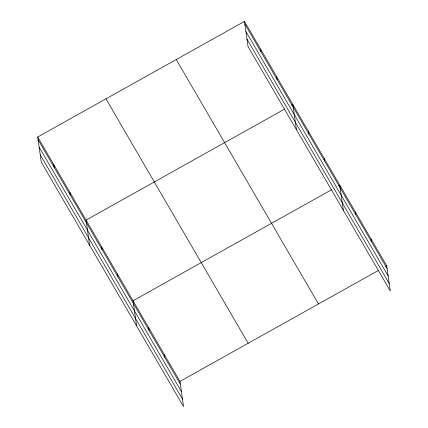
<?xml version="1.0" encoding="UTF-8"?>
<svg xmlns="http://www.w3.org/2000/svg" width="428" height="428" viewBox="0 0 428 428"><rect width="100%" height="100%" fill="white"/><g stroke="black" fill="none" stroke-linecap="round" stroke-linejoin="round"><path stroke-width="0.64" d="M37.707 137.008L179.947 381.423L183.532 406.6L41.291 162.185L37.707 137.008L244.468 21.4L386.709 265.815L390.293 290.992L248.053 46.577L244.468 21.4M284.668 109.065L86.071 220.11L89.65 245.287M291.666 105.154L292.832 104.502L296.417 129.679M331.604 189.722L133.006 300.766L136.591 325.943M338.601 185.811L339.768 185.158L343.352 210.335M179.947 381.423L378.545 270.378M385.542 266.467L386.709 265.815M244.853 24.096L387.094 268.511M245.907 31.517L388.148 275.932M246.999 39.157L389.239 283.571M176.24 59.551L318.48 303.966M105.941 98.857L248.181 343.272M38.092 139.705L180.332 384.119M39.146 147.125L181.386 391.54M40.232 154.765L182.478 399.18M371.065 238.931L371.445 241.627M355.417 212.042L355.802 214.738M324.124 158.274L324.51 160.971M308.476 131.385L308.861 134.082M276.713 76.799L277.093 79.496M260.588 49.102L260.973 51.799M164.304 354.534L164.684 357.236M148.655 327.65L149.04 330.346M117.363 273.877L117.748 276.579M101.714 246.993L102.099 249.69M69.946 192.407L70.331 195.104M53.826 164.71L54.212 167.407"/></g></svg>
